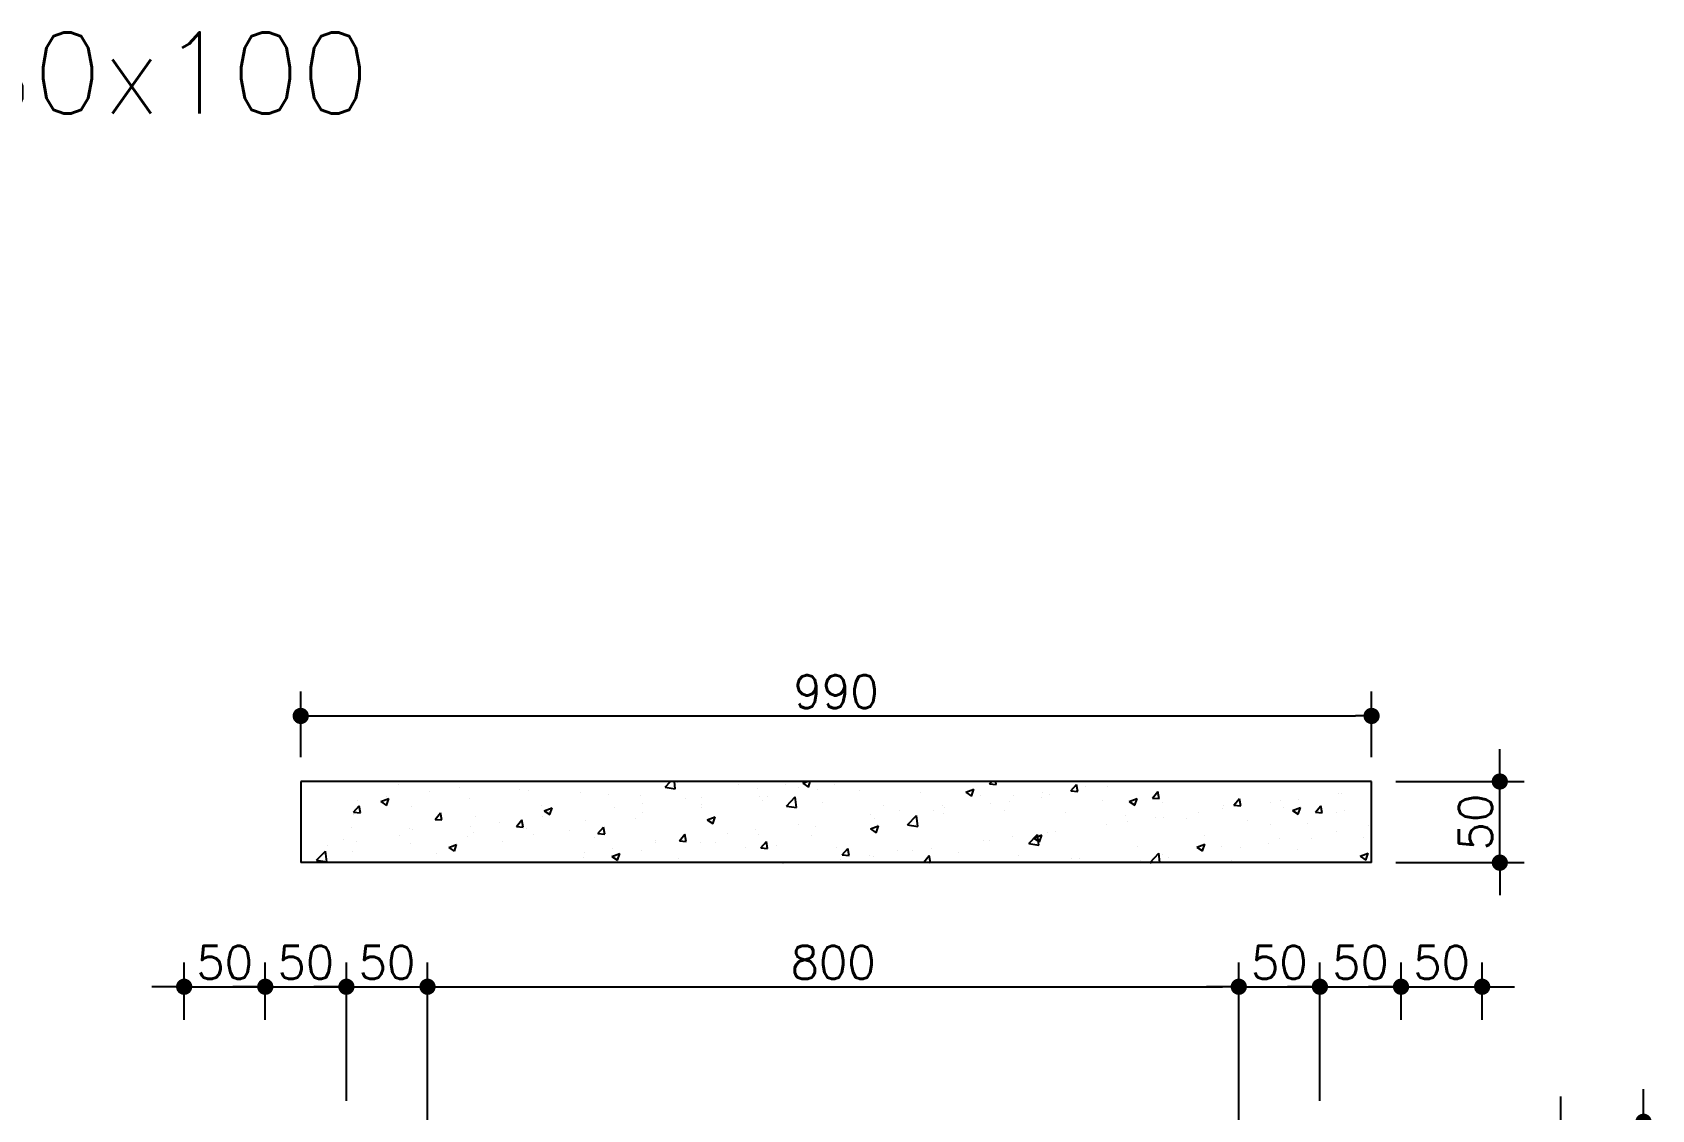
# Model space of a CAD drawing. Extents: x -115 to 23, y 4 to 69.
# Drawn here: x -19.01 to -9.03, y 55.3 to 61.94 of the extents above; entities that cross this region are included whole.
import ezdxf
from ezdxf.enums import TextEntityAlignment as Align

# ---------------------------------------------------------------- set-up
doc = ezdxf.new("R2010")
doc.units = 0
doc.header["$MEASUREMENT"] = 0
doc.layers.get('0').update_dxf_attribs({"linetype": 'CONTINUOUS'})
for name, color, linetype in [('DETALHES', 6, 'CONTINUOUS'), ('nivel', 4, 'CONTINUOUS'), ('PAR', 4, 'CONTINUOUS')]:
    doc.layers.add(name, color=color, linetype=linetype)
doc.styles.add('ROMANS', font='romans.shx', dxfattribs={"height": 0.2})

# ---------------------------------------------------------------- blocks, each defined once
blk = doc.blocks.new('DOT')
at = {"layer": 'PAR', "color": 0, "linetype": 'ByBlock'}
blk.add_line((-0.5, 0), (-1, 0), dxfattribs=at)
at = {"layer": 'PAR', "color": 0, "linetype": 'ByBlock', "const_width": 0.5}
blk.add_lwpolyline([(-0.25, 0, 1), (0.25, 0, 1)], format="xyb", close=True, dxfattribs=at)
blk = doc.blocks.new('*X43')
at = {"color": 0}
for p, q in [((109.2677, 71.4303), (109.2677, 71.4303)), ((109.6414, 71.4145), (109.6414, 71.4145)), ((109.8302, 71.3763), (109.8302, 71.3763)), ((110.0151, 71.3987), (110.0151, 71.3987)), ((110.2723, 71.4345), (110.2723, 71.4345)), ((110.3887, 71.383), (110.3887, 71.383)), ((110.4406, 71.3809), (110.4406, 71.3809)), ((110.7624, 71.3672), (110.7624, 71.3672)), ((110.8001, 71.4302), (110.8001, 71.4302)), ((110.9343, 71.3578), (110.9343, 71.3578)), ((111.2852, 71.3996), (111.3191, 71.4349)), ((111.2852, 71.3996), (111.3475, 71.39)), ((111.3475, 71.3899), (111.3423, 71.4349)), ((111.3426, 71.4279), (111.3426, 71.4279)), ((111.3622, 71.4296), (111.3622, 71.4296)), ((111.7359, 71.4138), (111.7359, 71.4138)), ((111.8531, 71.3908), (111.8531, 71.3908)), ((112.0283, 71.4138), (112.0283, 71.4138)), ((112.1095, 71.398), (112.1095, 71.398)), ((112.1333, 71.4245), (112.1605, 71.4349)), ((112.1333, 71.4245), (112.1681, 71.401)), ((112.1682, 71.4009), (112.1796, 71.4349)), ((112.2217, 71.3886), (112.2217, 71.3886)), ((112.3267, 71.4143), (112.3267, 71.4143)), ((112.4832, 71.3823), (112.4832, 71.3823)), ((112.8569, 71.3665), (112.8569, 71.3665)), ((113.1393, 71.3684), (113.1883, 71.3872)), ((113.1393, 71.3684), (113.1741, 71.3449)), ((113.1742, 71.3448), (113.1884, 71.3871)), ((113.2843, 71.4207), (113.2961, 71.4349)), ((113.2843, 71.4207), (113.3261, 71.4171)), ((113.3261, 71.417), (113.3228, 71.4349)), ((113.609, 71.3701), (113.609, 71.3701)), ((113.7863, 71.3768), (113.8201, 71.417)), ((113.7863, 71.3768), (113.8282, 71.3731)), ((113.8188, 71.3796), (113.8188, 71.3796)), ((113.8282, 71.3731), (113.8201, 71.4169)), ((113.8741, 71.405), (113.8741, 71.405)), ((114.0127, 71.4039), (114.0127, 71.4039)), ((114.2884, 71.3329), (114.3222, 71.3731)), ((114.3303, 71.3291), (114.3222, 71.373)), ((115.4343, 71.3623), (115.4343, 71.3623)), ((115.4548, 71.3613), (115.4548, 71.3613)), ((109.3647, 71.2456), (109.3985, 71.2858)), ((109.3899, 71.3183), (109.3899, 71.3183)), ((109.4066, 71.2419), (109.3985, 71.2857)), ((109.5332, 71.3108), (109.5822, 71.3296)), ((109.5332, 71.3108), (109.568, 71.2873)), ((109.5651, 71.3414), (109.5651, 71.3414)), ((109.568, 71.2873), (109.5822, 71.3296)), ((109.7235, 71.2836), (109.7235, 71.2836)), ((110.0771, 71.3284), (110.0771, 71.3284)), ((110.5261, 71.2877), (110.5261, 71.2877)), ((110.5392, 71.2548), (110.5882, 71.2736)), ((110.574, 71.2312), (110.5882, 71.2735)), ((110.9706, 71.2746), (110.9706, 71.2746)), ((111.1361, 71.3514), (111.1361, 71.3514)), ((111.1459, 71.2977), (111.1459, 71.2977)), ((111.411, 71.3326), (111.411, 71.3326)), ((111.5087, 71.2945), (111.5087, 71.2945)), ((111.5098, 71.3356), (111.5098, 71.3356)), ((111.5103, 71.2742), (111.5103, 71.2742)), ((111.8681, 71.3438), (111.8681, 71.3438)), ((111.8835, 71.3198), (111.8835, 71.3198)), ((111.9185, 71.3443), (111.9185, 71.3443)), ((112.0323, 71.2838), (112.0868, 71.3406)), ((112.0323, 71.2838), (112.0945, 71.2741)), ((112.0946, 71.274), (112.0868, 71.3405)), ((112.2571, 71.304), (112.2571, 71.304)), ((112.6308, 71.2882), (112.6308, 71.2882)), ((112.9361, 71.2573), (112.9361, 71.2573)), ((112.9917, 71.2888), (112.9917, 71.2888)), ((113.0045, 71.2724), (113.0045, 71.2724)), ((113.2306, 71.3507), (113.2306, 71.3507)), ((113.2897, 71.3021), (113.2897, 71.3021)), ((113.3782, 71.2567), (113.3782, 71.2567)), ((113.4105, 71.3095), (113.4105, 71.3095)), ((113.4338, 71.347), (113.4338, 71.347)), ((113.6042, 71.3349), (113.6042, 71.3349)), ((113.6533, 71.3546), (113.6533, 71.3546)), ((113.9779, 71.3191), (113.9779, 71.3191)), ((114.1453, 71.3124), (114.1943, 71.3312)), ((114.1453, 71.3124), (114.1801, 71.2889)), ((114.1802, 71.2888), (114.1944, 71.3311)), ((114.2884, 71.3329), (114.3303, 71.3292)), ((114.3516, 71.3033), (114.3516, 71.3033)), ((114.7213, 71.2682), (114.7213, 71.2682)), ((114.7253, 71.2875), (114.7253, 71.2875)), ((114.7905, 71.289), (114.8242, 71.3292)), ((114.7905, 71.289), (114.8323, 71.2853)), ((114.8324, 71.2852), (114.8243, 71.3291)), ((115.0145, 71.3033), (115.0145, 71.3033)), ((115.0807, 71.3175), (115.0807, 71.3175)), ((115.0989, 71.2717), (115.0989, 71.2717)), ((115.1513, 71.2563), (115.2003, 71.2751)), ((115.1513, 71.2563), (115.1861, 71.2328)), ((115.1861, 71.2327), (115.2003, 71.275)), ((115.1897, 71.3264), (115.1897, 71.3264)), ((115.2926, 71.245), (115.3263, 71.2852)), ((115.3345, 71.2413), (115.3264, 71.2852)), ((109.3641, 71.2343), (109.3641, 71.2343)), ((109.3647, 71.2456), (109.4066, 71.2419)), ((109.8668, 71.2017), (109.9006, 71.2419)), ((109.8668, 71.2017), (109.9086, 71.198)), ((109.9087, 71.1979), (109.9006, 71.2418)), ((110.0882, 71.1584), (110.0882, 71.1584)), ((110.1179, 71.2177), (110.1179, 71.2177)), ((110.2634, 71.1815), (110.2634, 71.1815)), ((110.3689, 71.1578), (110.4026, 71.198)), ((110.3689, 71.1578), (110.4107, 71.1541)), ((110.4108, 71.154), (110.4027, 71.1979)), ((110.5285, 71.2164), (110.5285, 71.2164)), ((110.5392, 71.2548), (110.574, 71.2313)), ((110.7915, 71.1972), (110.7915, 71.1972)), ((111.1021, 71.2041), (111.1021, 71.2041)), ((111.1451, 71.242), (111.1451, 71.242)), ((111.5451, 71.1987), (111.5942, 71.2175)), ((111.5451, 71.1987), (111.58, 71.1752)), ((111.58, 71.1751), (111.5942, 71.2174)), ((112.1093, 71.1726), (112.1093, 71.1726)), ((112.5511, 71.1426), (112.6001, 71.1615)), ((112.5513, 71.2308), (112.5513, 71.2308)), ((112.5767, 71.208), (112.5767, 71.208)), ((112.586, 71.1191), (112.6002, 71.1614)), ((112.5941, 71.1694), (112.5941, 71.1694)), ((112.7266, 71.2539), (112.7266, 71.2539)), ((112.7793, 71.1679), (112.8339, 71.2247)), ((112.7793, 71.1679), (112.8416, 71.1582)), ((112.8416, 71.1582), (112.8339, 71.2246)), ((113.0023, 71.2394), (113.0023, 71.2394)), ((113.7518, 71.2409), (113.7518, 71.2409)), ((114.0042, 71.1709), (114.0042, 71.1709)), ((114.1255, 71.2251), (114.1255, 71.2251)), ((114.1321, 71.1871), (114.1321, 71.1871)), ((114.3073, 71.2102), (114.3073, 71.2102)), ((114.3577, 71.2157), (114.3577, 71.2157)), ((114.4992, 71.2093), (114.4992, 71.2093)), ((114.5724, 71.2451), (114.5724, 71.2451)), ((114.8729, 71.1935), (114.8729, 71.1935)), ((115.0146, 71.1722), (115.0146, 71.1722)), ((115.2465, 71.1777), (115.2465, 71.1777)), ((115.2926, 71.245), (115.3344, 71.2414)), ((115.4228, 71.2422), (115.4228, 71.2422)), ((115.4726, 71.2559), (115.4726, 71.2559)), ((115.6202, 71.1619), (115.6202, 71.1619)), ((109.3014, 71.0775), (109.3014, 71.0775)), ((109.3545, 71.1527), (109.3545, 71.1527)), ((109.381, 71.0653), (109.381, 71.0653)), ((109.6461, 71.1002), (109.6461, 71.1002)), ((109.7096, 71.1476), (109.7096, 71.1476)), ((109.7282, 71.137), (109.7282, 71.137)), ((110.0686, 71.0954), (110.0686, 71.0954)), ((110.1019, 71.1212), (110.1019, 71.1212)), ((110.2856, 71.064), (110.2856, 71.064)), ((110.4321, 71.1479), (110.4321, 71.1479)), ((110.4756, 71.1054), (110.4756, 71.1054)), ((110.6938, 71.134), (110.6938, 71.134)), ((110.8492, 71.0896), (110.8492, 71.0896)), ((110.871, 71.1138), (110.9047, 71.154)), ((110.871, 71.1138), (110.9128, 71.1102)), ((110.9129, 71.1101), (110.9048, 71.154)), ((111.2229, 71.0738), (111.2229, 71.0738)), ((111.2268, 71.0565), (111.2268, 71.0565)), ((111.3731, 71.0699), (111.4068, 71.1101)), ((111.3731, 71.0699), (111.4149, 71.0662)), ((111.4149, 71.0662), (111.4069, 71.11)), ((111.5002, 71.0615), (111.5002, 71.0615)), ((111.5966, 71.058), (111.5966, 71.058)), ((111.6689, 71.1147), (111.6689, 71.1147)), ((111.8441, 71.1377), (111.8441, 71.1377)), ((111.8596, 71.1107), (111.8596, 71.1107)), ((111.8751, 71.026), (111.9089, 71.0662)), ((111.917, 71.0222), (111.9089, 71.0661)), ((112.1859, 71.0993), (112.1859, 71.0993)), ((112.2132, 71.1556), (112.2132, 71.1556)), ((112.5511, 71.1426), (112.586, 71.1192)), ((113.2496, 71.0709), (113.2496, 71.0709)), ((113.2812, 71.0691), (113.2812, 71.0691)), ((113.4249, 71.094), (113.4249, 71.094)), ((113.5264, 71.052), (113.5809, 71.1088)), ((113.5571, 71.0866), (113.6061, 71.1054)), ((113.5571, 71.0866), (113.5919, 71.0631)), ((113.5887, 71.0423), (113.581, 71.1088)), ((113.592, 71.063), (113.6062, 71.1053)), ((113.6448, 71.1216), (113.6448, 71.1216)), ((113.69, 71.1289), (113.69, 71.1289)), ((114.6063, 71.1021), (114.6063, 71.1021)), ((115.0722, 71.0844), (115.0722, 71.0844)), ((115.2707, 71.0852), (115.2707, 71.0852)), ((115.4258, 71.1293), (115.4258, 71.1293)), ((115.5905, 71.0885), (115.5905, 71.0885)), ((109.1368, 70.9495), (109.1913, 71.0063)), ((109.1991, 70.9397), (109.1914, 71.0062)), ((109.2057, 71.0422), (109.2057, 71.0422)), ((109.3556, 71.0013), (109.3556, 71.0013)), ((109.715, 71.0506), (109.715, 71.0506)), ((109.8774, 70.9939), (109.8774, 70.9939)), ((109.951, 71.029), (110, 71.0478)), ((109.951, 71.029), (109.9858, 71.0055)), ((109.9859, 71.0054), (110.0001, 71.0477)), ((110.783, 70.9642), (110.783, 70.9642)), ((110.7865, 70.9985), (110.7865, 70.9985)), ((110.957, 70.9729), (111.006, 70.9917)), ((110.957, 70.9729), (110.9918, 70.9494)), ((110.9617, 71.0216), (110.9617, 71.0216)), ((110.9919, 70.9494), (111.0061, 70.9917)), ((111.1366, 71.009), (111.1366, 71.009)), ((111.3694, 70.9592), (111.3694, 70.9592)), ((111.7776, 71.0292), (111.7776, 71.0292)), ((111.8751, 71.026), (111.917, 71.0223)), ((111.9703, 71.0422), (111.9703, 71.0422)), ((112.3439, 71.0264), (112.3439, 71.0264)), ((112.3772, 70.9821), (112.411, 71.0223)), ((112.3772, 70.9821), (112.4191, 70.9784)), ((112.4191, 70.9783), (112.411, 71.0222)), ((112.5424, 70.9778), (112.5424, 70.9778)), ((112.5682, 70.975), (112.5682, 70.975)), ((112.7176, 71.0107), (112.7176, 71.0107)), ((112.8075, 71.0127), (112.8075, 71.0127)), ((112.8793, 70.9381), (112.913, 70.9783)), ((112.9211, 70.9349), (112.9131, 70.9783)), ((112.9276, 71.0243), (112.9276, 71.0243)), ((113.0913, 70.9949), (113.0913, 70.9949)), ((113.465, 70.9791), (113.465, 70.9791)), ((113.5264, 71.052), (113.5887, 71.0424)), ((113.7899, 70.9619), (113.7899, 70.9619)), ((113.8386, 70.9633), (113.8386, 70.9633)), ((114.1981, 71.032), (114.1981, 71.032)), ((114.2735, 70.9362), (114.328, 70.993)), ((114.3348, 70.9349), (114.328, 70.9929)), ((114.3492, 70.9827), (114.3492, 70.9827)), ((114.3883, 70.969), (114.3883, 70.969)), ((114.5631, 71.0305), (114.6121, 71.0493)), ((114.5631, 71.0305), (114.5979, 71.007)), ((114.598, 71.0069), (114.6122, 71.0492)), ((114.7128, 71.0352), (114.7128, 71.0352)), ((114.8304, 71.0272), (114.8304, 71.0272)), ((115.0056, 71.0503), (115.0056, 71.0503)), ((115.1823, 71.0185), (115.1823, 71.0185)), ((115.5691, 70.9745), (115.6181, 70.9933)), ((115.5691, 70.9745), (115.6039, 70.951)), ((115.604, 70.9509), (115.6182, 70.9932)), ((109.1368, 70.9495), (109.1991, 70.9398)), ((110.3444, 70.9403), (110.3444, 70.9403)), ((112.01, 70.9349), (112.012, 70.9357)), ((112.0118, 70.9349), (112.012, 70.9356)), ((112.3672, 70.9548), (112.3672, 70.9548)), ((112.8793, 70.9381), (112.9161, 70.9349)), ((113.9957, 70.9379), (113.9957, 70.9379)), ((114.2123, 70.9475), (114.2123, 70.9475)), ((114.2735, 70.9362), (114.2816, 70.9349)), ((114.7741, 70.9484), (114.7741, 70.9484))]:
    blk.add_line(p, q, dxfattribs=at)

msp = doc.modelspace()

# ---------------------------------------------------------------- linework, layer by layer
at = {"layer": 'DETALHES', "color": 2}
for p, q in [((-17.3582, 57.4701), (-17.3582, 57.874)), ((-10.7582, 57.4701), (-10.7582, 57.874)), ((-17.2582, 57.724), (-10.8582, 57.724)), ((-9.9679, 57.4201), (-9.9679, 57.5201)), ((-10.6082, 57.3201), (-9.8179, 57.3201)), ((-9.9679, 56.8201), (-9.9679, 57.3201)), ((-10.6082, 56.8201), (-9.8179, 56.8201)), ((-9.9679, 56.7201), (-9.9679, 56.6201)), ((-18.0767, 55.852), (-18.0767, 56.2056)), ((-17.5767, 55.852), (-17.5767, 56.2056)), ((-17.0767, 55.352), (-17.0767, 56.2056)), ((-16.5767, 55.052), (-16.5767, 56.2056)), ((-11.5767, 55.052), (-11.5767, 56.2056)), ((-11.0767, 55.352), (-11.0767, 56.2056)), ((-10.5767, 55.852), (-10.5767, 56.2056)), ((-10.0767, 55.852), (-10.0767, 56.2056)), ((-18.1767, 56.0556), (-18.2767, 56.0556)), ((-18.0767, 56.0556), (-17.5767, 56.0556)), ((-17.5767, 56.0556), (-17.0767, 56.0556)), ((-17.0767, 56.0556), (-16.5767, 56.0556)), ((-16.4767, 56.0556), (-11.6767, 56.0556)), ((-11.6767, 56.0556), (-11.7767, 56.0556)), ((-11.5767, 56.0556), (-11.0767, 56.0556)), ((-11.1767, 56.0556), (-11.2767, 56.0556)), ((-11.0767, 56.0556), (-10.5767, 56.0556)), ((-10.9767, 56.0556), (-10.8767, 56.0556)), ((-10.6767, 56.0556), (-10.7767, 56.0556)), ((-10.5767, 56.0556), (-10.0767, 56.0556)), ((-10.4767, 56.0556), (-10.3767, 56.0556)), ((-9.9767, 56.0556), (-9.8767, 56.0556)), ((-9.0823, 55.3237), (-9.0823, 55.4237)), ((-9.5946, 55.3788), (-9.5946, 47.8165))]:
    msp.add_line(p, q, dxfattribs=at)
at = {"layer": 'DETALHES', "color": 4}
for p, q in [((-17.3582, 57.3201), (-17.3582, 56.8201)), ((-10.7582, 57.3201), (-17.3582, 57.3201)), ((-10.7582, 56.8201), (-10.7582, 57.3201)), ((-10.7582, 56.8201), (-17.3582, 56.8201))]:
    msp.add_line(p, q, dxfattribs=at)
at = {"layer": 'DETALHES', "color": 1}
for p, q in [((-17.5767, 55.852), (-17.5767, 56.2056)), ((-17.0767, 55.352), (-17.0767, 56.2056)), ((-16.5767, 55.052), (-16.5767, 56.2056)), ((-11.5767, 55.052), (-11.5767, 56.2056)), ((-11.0767, 55.352), (-11.0767, 56.2056)), ((-10.5767, 55.852), (-10.5767, 56.2056)), ((-17.6767, 56.0556), (-17.7767, 56.0556)), ((-17.4767, 56.0556), (-17.3767, 56.0556)), ((-17.1767, 56.0556), (-17.2767, 56.0556)), ((-16.9767, 56.0556), (-16.8767, 56.0556)), ((-16.4767, 56.0556), (-16.3767, 56.0556))]:
    msp.add_line(p, q, dxfattribs=at)

# ---------------------------------------------------------------- block references
at = {"layer": 'DETALHES', "color": 2, "yscale": 0.09999999962747097, "zscale": 0.1}
for p, xscale, rotation in [((-17.3582, 57.724), 0.09999999997671694, 180), ((-9.9679, 57.3201), 0.09999999962747097, 270), ((-9.9679, 56.8201), 0.09999999962747097, 90), ((-16.5767, 56.0556), 0.09999999997671694, 180), ((-11.0767, 56.0556), 0.09999999997671694, 180), ((-10.5767, 56.0556), 0.09999999997671694, 180), ((-10.0767, 56.0556), 0.09999999997671694, 180), ((-9.0823, 55.2237), 0.09999999962747097, 270)]:
    msp.add_blockref('DOT', p, dxfattribs=dict(at, xscale=xscale, rotation=rotation))
at = {"layer": 'DETALHES', "color": 2, "xscale": 0.09999999997671694, "yscale": 0.09999999962747097, "zscale": 0.1}
for p in [(-10.7582, 57.724), (-18.0767, 56.0556), (-17.5767, 56.0556), (-17.0767, 56.0556), (-11.5767, 56.0556), (-11.5767, 56.0556), (-11.0767, 56.0556), (-10.5767, 56.0556)]:
    msp.add_blockref('DOT', p, dxfattribs=at)
at = {"layer": 'DETALHES', "color": 3}
msp.add_blockref('*X43', (-126.3974, -14.1148), dxfattribs=at)
at = {"layer": 'DETALHES', "color": 1, "xscale": 0.09999999997671694, "yscale": 0.09999999962747097, "zscale": 0.1, "rotation": 180}
for p in [(-17.5767, 56.0556), (-17.0767, 56.0556), (-16.5767, 56.0556)]:
    msp.add_blockref('DOT', p, dxfattribs=at)

# ---------------------------------------------------------------- texts
at = {"layer": 'DETALHES', "color": 4, "style": 'ROMANS'}
msp.add_text('     CAIXA DE PASSAGEM 80x80x100', height=0.5, dxfattribs=at).set_placement((-29.6812, 61.4354))
at = {"layer": 'nivel', "color": 3, "style": 'ROMANS'}
for s, p in [('990', (-14.0582, 57.874)), ('50', (-17.8267, 56.2056)), ('50', (-17.3267, 56.2056)), ('50', (-16.8267, 56.2056)), ('800', (-14.0767, 56.2056)), ('50', (-11.3267, 56.2056)), ('50', (-10.8267, 56.2056)), ('50', (-10.3267, 56.2056))]:
    msp.add_text(s, height=0.204, dxfattribs=at).set_placement(p, align=Align.MIDDLE)
msp.add_text('50', height=0.204, rotation=90, dxfattribs=at).set_placement((-10.1179, 57.0701), align=Align.MIDDLE)

doc.saveas('drawing.dxf')
